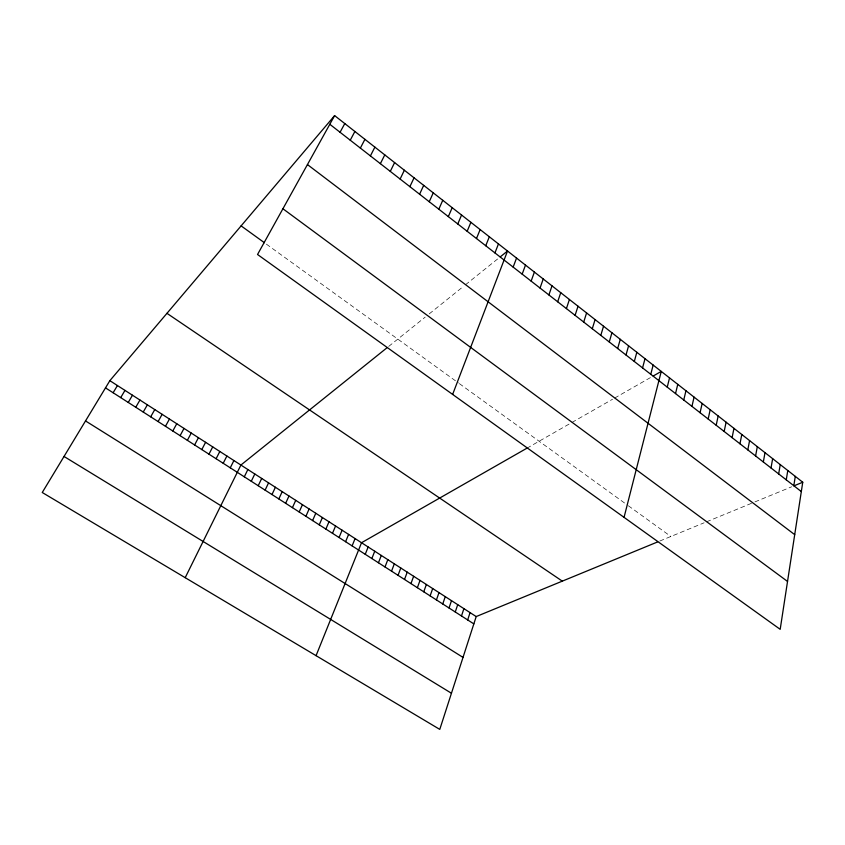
<?xml version="1.0" encoding="UTF-8"?>
<svg xmlns="http://www.w3.org/2000/svg" width="845" height="845" viewBox="0 0 845 845"><rect width="100%" height="100%" fill="white"/><g stroke="black" fill="none" stroke-linecap="round" stroke-linejoin="round"><path stroke-width="0.63" stroke-dasharray="4.22 3.17" d="M388.711 346.408L425.172 317.139M429.239 313.875L463.588 286.297M465.489 284.776L498.191 258.517M526.889 448.22L570.85 423.081M571.98 422.437L612.54 399.262M614.642 398.058L650.914 377.324M659.797 541.032L704.096 522.812M706.536 521.809L751.49 503.314M754.934 501.898L791.659 486.794M266.386 244.142L458.391 382.912M459.384 383.63L627.349 505.025M628.374 505.764L670.867 536.48"/><path stroke-width="1.27" d="M802.75 482.231L780.188 629.335L257.535 254.493L334.62 115.607L802.75 482.231L794.099 485.79M793.814 485.727L795.293 476.39M786.262 479.844L787.793 470.517M778.668 473.929L780.241 464.602M771.02 467.972L772.647 458.655M763.341 461.983L765 452.666M755.599 455.951L757.321 446.646M747.814 449.889L749.578 440.594M739.977 443.794L741.794 434.499M732.097 437.647L733.967 428.362M724.176 431.468L726.087 422.194M716.19 425.257L718.155 415.983M708.163 419.004L710.18 409.73M700.082 412.709L702.153 403.445M691.949 406.371L694.072 397.118M683.763 400.002L685.95 390.76M675.535 393.58L677.764 384.348M667.244 387.126L669.536 377.905M624.054 517.362L661.255 371.409L653.185 376.025M650.756 374.282L653.164 365.072M642.559 367.902L645.02 358.702M634.31 361.48L636.824 352.28M626.008 355.006L628.585 345.827M617.653 348.499L620.293 339.331M609.256 341.961L611.938 332.793M600.795 335.37L603.541 326.223M592.282 328.737L595.091 319.6M583.715 322.061L586.588 312.935M575.096 315.343L578.022 306.228M657.6 541.941L476.2 616.565L439.78 729.393L42.25 492.498L109.861 380.662L334.62 115.607M467.676 619.934L470.063 612.614M566.414 308.594L569.414 299.489M461.486 615.963L463.905 608.643M557.679 301.792L560.742 292.697M455.265 611.981L457.715 604.661M449.022 607.977L451.505 600.658M442.748 603.964L445.262 596.644M548.891 294.937L552.017 285.863M436.442 599.918L438.999 592.598M540.05 288.05L543.229 278.987M430.116 595.873L432.693 588.553M423.757 591.796L426.376 584.476M531.146 281.11L534.399 272.058M417.377 587.708L420.018 580.388M410.966 583.589L413.638 576.279M522.178 274.129L525.495 265.098M404.523 579.469L407.227 572.149M513.158 267.104L516.548 258.084M398.048 575.318L400.783 567.998M391.541 571.157L394.319 563.837M452.635 394.414L507.528 251.028L500.24 256.88M385.014 566.963L387.823 559.654M378.454 562.759L381.296 555.45M494.938 252.919L498.465 243.92M371.863 558.545L374.736 551.225M365.241 554.299L368.156 546.99M485.738 245.747L489.329 236.769M316.062 655.667L361.533 542.722L526.889 448.22M476.485 238.533L480.14 229.565M352.111 545.881L355.09 538.571M345.594 541.708L348.605 534.399M467.158 231.276L470.887 222.319M339.056 537.515L342.098 530.216M332.486 533.311L335.571 526.002M457.779 223.957L461.571 215.031M325.885 529.076L329.001 521.777M319.252 524.829L322.41 517.531M448.325 216.605L452.202 207.69M312.597 520.562L315.776 513.264M305.901 516.274L309.122 508.975M438.819 209.19L442.759 200.297M299.183 511.964L302.447 504.676M292.433 507.644L295.729 500.346M429.239 201.733L433.263 192.85M285.652 503.303L288.979 496.004M278.839 498.93L282.209 491.642M419.595 194.223L423.694 185.361M271.995 494.547L275.407 487.259M409.888 186.66L414.061 177.82M265.119 490.142L268.562 482.854M258.221 485.717L261.696 478.439M400.118 179.055L404.364 170.225M251.282 481.27L254.799 473.992M244.311 476.802L247.87 469.524M390.284 171.387L394.604 162.589M185.203 577.684L240.899 465.046L386.904 347.844M230.273 467.813L233.907 460.546M380.377 163.677L384.781 154.888M223.207 463.282L226.882 456.015M370.406 155.902L374.884 147.136M216.109 458.729L219.816 451.473M208.968 454.166L212.729 446.899M360.361 148.076L364.924 139.34M201.807 449.572L205.599 442.315M194.603 444.956L198.438 437.699M350.242 140.196L354.889 131.482M187.368 440.319L191.245 433.073M180.101 435.661L184.02 428.415M340.06 132.264L344.792 123.571M172.802 430.982L176.763 423.746M165.462 426.281L169.465 419.046M158.1 421.56L162.145 414.325M150.685 416.817L154.772 409.582M143.249 412.043L147.379 404.818M135.77 407.258L139.943 400.034M128.26 402.442L132.475 395.228M120.708 397.604L124.975 390.39M113.124 392.745L117.434 385.542M64.03 456.469L451.452 693.249M85.514 420.926L463.018 657.399M105.498 387.866L473.834 623.885M109.861 380.662L476.2 616.565M166.951 313.326L562.305 581.138M241.11 225.879L264.379 242.695M282.917 208.757L787.54 581.444M307.443 164.574L794.712 534.663M329.803 124.278L801.313 491.568"/></g></svg>
